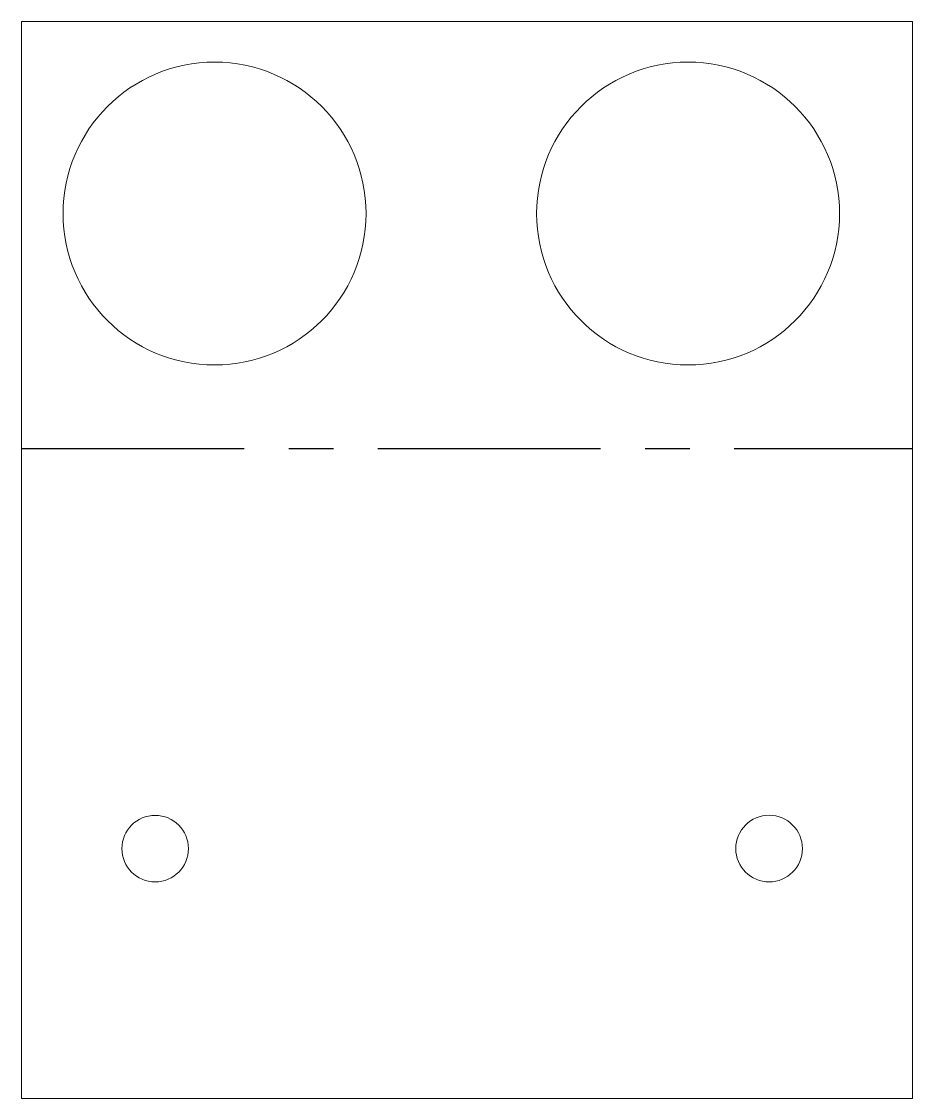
# Model space of a CAD drawing. Header units: inches. Extents: x -2.99 to -0.99, y -3.95 to -1.53.
import ezdxf

# ---------------------------------------------------------------- set-up
doc = ezdxf.new("R2010")
doc.units = ezdxf.units.IN
doc.header["$MEASUREMENT"] = 0
doc.linetypes.add('CENTERX2', pattern=[0.8, 0.5, -0.1, 0.1, -0.1])

msp = doc.modelspace()

# ---------------------------------------------------------------- linework, layer by layer
at = {"color": 7, "linetype": 'Continuous', "lineweight": 15}
for p, q in [((-2.9867, -1.5339), (-0.9867, -1.5339)), ((-2.9867, -1.5339), (-2.9867, -3.9517)), ((-0.9867, -1.5339), (-0.9867, -3.9517)), ((-2.9867, -3.9517), (-0.9867, -3.9517))]:
    msp.add_line(p, q, dxfattribs=at)
at = {"color": 7, "linetype": 'CENTERX2'}
msp.add_line((-2.9867, -2.4928), (-0.9867, -2.4928), dxfattribs=at)
at = {"color": 7, "linetype": 'Continuous', "lineweight": 15}
for centre, radius in [((-2.5533, -1.965), 0.34), ((-1.4903, -1.965), 0.34), ((-2.6867, -3.3908), 0.0747), ((-1.3085, -3.3908), 0.0748)]:
    msp.add_circle(centre, radius, dxfattribs=at)

doc.saveas('drawing.dxf')
